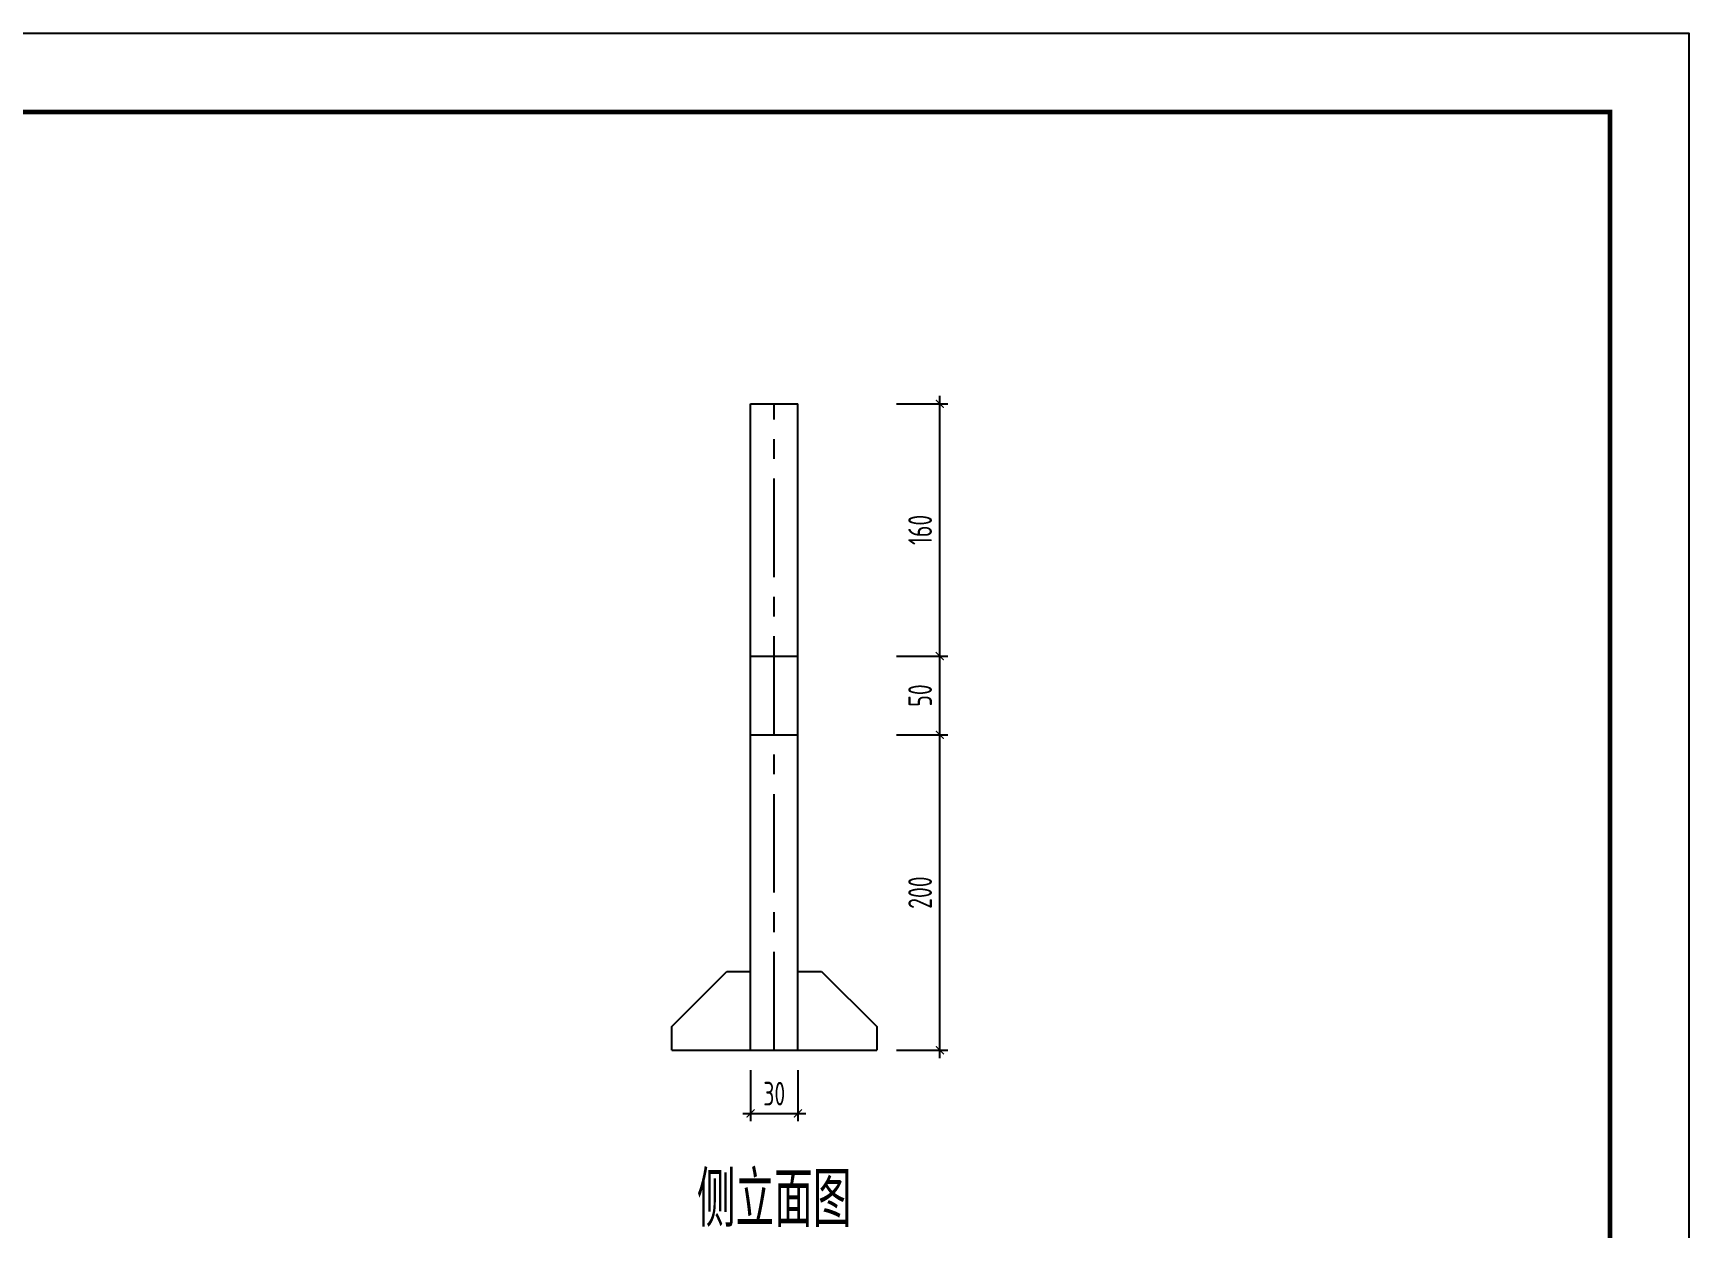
# Model space of a CAD drawing. Extents: x -109840 to 130597, y -3373 to 200909.
# Drawn here: x -88840 to -67840, y 185757 to 200909 of the extents above; entities that cross this region are included whole.
import ezdxf
from ezdxf.enums import TextEntityAlignment as Align

# ---------------------------------------------------------------- set-up
doc = ezdxf.new("R2010")
doc.units = 0
doc.header["$LTSCALE"] = 1000
doc.linetypes.add('CENTER', pattern=[2, 1.25, -0.25, 0.25, -0.25])
doc.layers.get('0').update_dxf_attribs({"linetype": 'CONTINUOUS'})
doc.layers.get('Defpoints').update_dxf_attribs({"linetype": 'CONTINUOUS'})
doc.layers.add('1粗实线', color=1, linetype='CONTINUOUS', lineweight=30)
doc.layers.add('HFZT', color=5, linetype='CONTINUOUS', lineweight=15)
doc.styles.add('TSSD_Dimension', font='tssdeng.shx', dxfattribs={"width": 0.7, "bigfont": 'hztxt.shx'})
doc.styles.add('TSSD_NORM', font='tssdeng.shx', dxfattribs={"width": 0.7, "bigfont": 'hztxt.shx'})
doc.dimstyles.new('TSSD_100_100', dxfattribs={"dimtxt": 300, "dimasz": 100, "dimexe": 100, "dimexo": 250, "dimgap": 100, "dimtad": 1, "dimdec": 0, "dimzin": 0, "dimdsep": 46, "dimtxsty": 'TSSD_Dimension', "dimblk": 'ARCHTICK', "dimblk1": 'ARCHTICK', "dimblk2": 'ARCHTICK', "dimcen": 0, "dimdle": 100, "dimclrt": 7, "dimadec": 0, "dimazin": 0, "dimtfac": 1, "dimtdec": 0, "dimtix": 1, "dimtmove": 2, "dimatfit": 3, "dimfxl": 1, "dimtolj": 1, "dimtzin": 0, "dimarcsym": 0})

# ---------------------------------------------------------------- blocks, each defined once
blk = doc.blocks.new('DETK')
at = {"color": 7, "linetype": 'Continuous'}
blk.add_lwpolyline([(0, 0), (0, 29700), (42000, 29700), (42000, 0), (0, 0)], dxfattribs=at)
at = {"layer": '1粗实线', "color": 7, "linetype": 'Continuous', "const_width": 60}
blk.add_lwpolyline([(2500, 1000), (2500, 28700), (41000, 28700), (41000, 1000), (2500, 1000)], dxfattribs=at)
at = {"layer": 'HFZT', "color": 2, "style": 'TSSD_NORM', "width": 0.7}
for tag, height, p in [('比例尺', 250, (40275, 3100)), ('图号', 250, (37501, 1700)), ('日期', 250, (40275, 1700)), ('图名', 400, (31926, 1425))]:
    blk.add_attdef(tag, text='', height=height, dxfattribs=at).set_placement(p, align=Align.MIDDLE)
blk = doc.blocks.new('_ArchTick')
at = {"color": 0, "linetype": 'ByBlock', "const_width": 0.15}
blk.add_lwpolyline([(-0.5, -0.5), (0.5, 0.5)], dxfattribs=at)
blk = doc.blocks.new('*D379')
at = {"color": 0, "lineweight": -2, "transparency": 16777216}
for p, q in [((-79740, 187759), (-79740, 187109)), ((-79140, 187759), (-79140, 187109)), ((-79840, 187209), (-79040, 187209))]:
    blk.add_line(p, q, dxfattribs=at)
at = {"layer": 'Defpoints', "color": 0, "transparency": 16777216}
for p in [(-79740, 188009), (-79140, 188009), (-79140, 187209)]:
    blk.add_point(p, dxfattribs=at)
at = {"color": 0, "lineweight": -2, "transparency": 16777216, "xscale": 100, "yscale": 100, "zscale": 100, "rotation": 180}
blk.add_blockref('_ArchTick', (-79740, 187209), dxfattribs=at)
at = {"color": 0, "lineweight": -2, "transparency": 16777216, "xscale": 100, "yscale": 100, "zscale": 100}
blk.add_blockref('_ArchTick', (-79140, 187209), dxfattribs=at)
at = {"color": 7, "transparency": 16777216, "insert": (-79440, 187459), "char_height": 300, "attachment_point": 5, "style": 'TSSD_Dimension'}
blk.add_mtext('\\A1;30', dxfattribs=at)
blk = doc.blocks.new('*D380')
at = {"color": 0, "lineweight": -2, "transparency": 16777216}
for p, q in [((-77890, 192009), (-77240, 192009)), ((-77340, 187909), (-77340, 192109)), ((-77890, 188009), (-77240, 188009))]:
    blk.add_line(p, q, dxfattribs=at)
at = {"layer": 'Defpoints', "color": 0, "transparency": 16777216}
for p in [(-78140, 192009), (-77340, 192009), (-78140, 188009)]:
    blk.add_point(p, dxfattribs=at)
at = {"color": 0, "lineweight": -2, "transparency": 16777216, "xscale": 100, "yscale": 100, "zscale": 100}
for p, rotation in [((-77340, 192009), 90), ((-77340, 188009), 270)]:
    blk.add_blockref('_ArchTick', p, dxfattribs=dict(at, rotation=rotation))
at = {"color": 7, "transparency": 16777216, "insert": (-77590, 190009), "char_height": 300, "attachment_point": 5, "rotation": 90, "style": 'TSSD_Dimension'}
blk.add_mtext('\\A1;200', dxfattribs=at)
blk = doc.blocks.new('*D381')
at = {"color": 0, "lineweight": -2, "transparency": 16777216}
for p, q in [((-77890, 193009), (-77240, 193009)), ((-77340, 191909), (-77340, 193109)), ((-77890, 192009), (-77240, 192009))]:
    blk.add_line(p, q, dxfattribs=at)
at = {"layer": 'Defpoints', "color": 0, "transparency": 16777216}
for p in [(-78140, 193009), (-77340, 193009), (-78140, 192009)]:
    blk.add_point(p, dxfattribs=at)
at = {"color": 0, "lineweight": -2, "transparency": 16777216, "xscale": 100, "yscale": 100, "zscale": 100}
for p, rotation in [((-77340, 193009), 90), ((-77340, 192009), 270)]:
    blk.add_blockref('_ArchTick', p, dxfattribs=dict(at, rotation=rotation))
at = {"color": 7, "transparency": 16777216, "insert": (-77590, 192509), "char_height": 300, "attachment_point": 5, "rotation": 90, "style": 'TSSD_Dimension'}
blk.add_mtext('\\A1;50', dxfattribs=at)
blk = doc.blocks.new('*D382')
at = {"color": 0, "lineweight": -2, "transparency": 16777216}
for p, q in [((-77890, 196209), (-77240, 196209)), ((-77340, 192909), (-77340, 196309)), ((-77890, 193009), (-77240, 193009))]:
    blk.add_line(p, q, dxfattribs=at)
at = {"layer": 'Defpoints', "color": 0, "transparency": 16777216}
for p in [(-78140, 196209), (-77340, 196209), (-78140, 193009)]:
    blk.add_point(p, dxfattribs=at)
at = {"color": 0, "lineweight": -2, "transparency": 16777216, "xscale": 100, "yscale": 100, "zscale": 100}
for p, rotation in [((-77340, 196209), 90), ((-77340, 193009), 270)]:
    blk.add_blockref('_ArchTick', p, dxfattribs=dict(at, rotation=rotation))
at = {"color": 7, "transparency": 16777216, "insert": (-77590, 194609), "char_height": 300, "attachment_point": 5, "rotation": 90, "style": 'TSSD_Dimension'}
blk.add_mtext('\\A1;160', dxfattribs=at)

msp = doc.modelspace()

# ---------------------------------------------------------------- linework, layer by layer
for p, q in [((-79739.65236, 188009.31915), (-79739.65236, 196209.31915)), ((-79739.65236, 196209.31915), (-79139.65236, 196209.31915)), ((-79139.65236, 188009.31915), (-79139.65236, 196209.31915)), ((-79739.65236, 193009.31915), (-79139.65236, 193009.31915)), ((-79739.65236, 192009.31915), (-79139.65236, 192009.31915)), ((-80739.65236, 188309.31915), (-80039.65236, 189009.31915)), ((-80039.65236, 189009.31915), (-79739.65236, 189009.31915)), ((-79139.65236, 189009.31915), (-78839.65236, 189009.31915)), ((-78839.65236, 189009.31915), (-78139.65236, 188309.31915)), ((-80739.65236, 188009.31915), (-80739.65236, 188309.31915)), ((-78139.65236, 188309.31915), (-78139.65236, 188009.31915)), ((-80739.65236, 188009.31915), (-79739.65236, 188009.31915)), ((-79739.65236, 188009.31915), (-79139.65236, 188009.31915)), ((-79139.65236, 188009.31915), (-78139.65236, 188009.31915))]:
    msp.add_line(p, q)
at = {"linetype": 'CENTER'}
msp.add_line((-79439.65236, 188009.31915), (-79439.65236, 196209.31915), dxfattribs=at)

# ---------------------------------------------------------------- block references
msp.add_blockref('DETK', (-109839.65236, 171209.31915))

# ---------------------------------------------------------------- texts
at = {"style": 'TSSD_NORM', "width": 0.7}
msp.add_text('侧立面图', height=700, dxfattribs=at).set_placement((-80420.65236, 185769.31915))

# ---------------------------------------------------------------- dimensions: what is measured, and where the dimension line sits
for p1, p2, text, picture, middle in [((-78139.65236, 193009.31915), (-78139.65236, 196209.31915), '160', '*D382', (-77589.65236, 194609.31915)), ((-78139.65236, 192009.31915), (-78139.65236, 193009.31915), '50', '*D381', (-77589.65236, 192509.31915)), ((-78139.65236, 188009.31915), (-78139.65236, 192009.31915), '200', '*D380', (-77589.65236, 190009.31915)), ((-79739.65236, 188009.31915), (-79139.65236, 188009.31915), '30', '*D379', (-79439.65236, 187459.31915))]:
    dim = msp.add_aligned_dim(p1=p1, p2=p2, distance=-800, text=text, dimstyle='TSSD_100_100')
    dim.commit()
    dim.dimension.update_dxf_attribs({"geometry": picture, "text_midpoint": middle})

doc.saveas('drawing.dxf')
